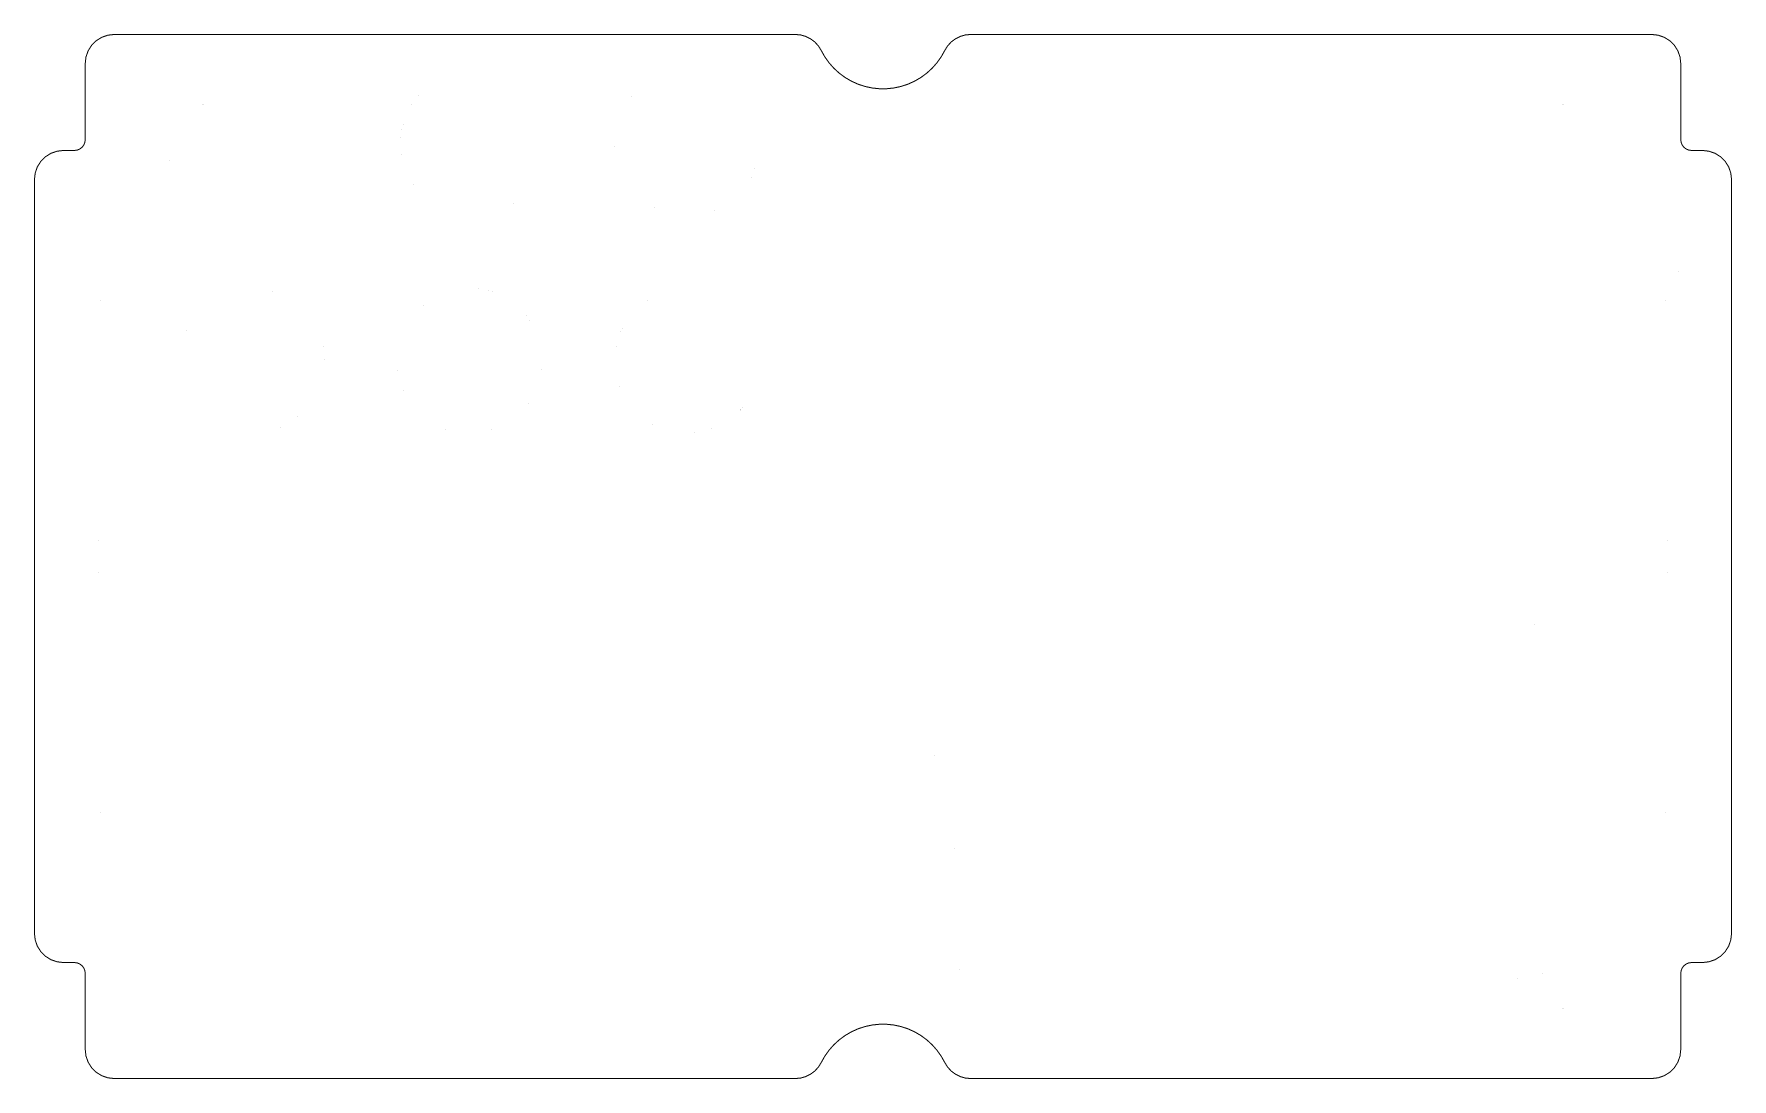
# Model space of a CAD drawing. Extents: x 0 to 234, y 0 to 144.
import ezdxf

# ---------------------------------------------------------------- set-up
doc = ezdxf.new("R2010")
doc.units = 0
doc.layers.add('Board_Outline', color=13, linetype='CONTINUOUS')

msp = doc.modelspace()

# ---------------------------------------------------------------- linework, layer by layer
at = {"layer": 'Board_Outline', "linetype": 'CONTINUOUS'}
for points, const_width in [([(108.49, 2.2223), (108.9831, 3.0969), (109.5658, 3.9145), (110.2316, 4.6661), (110.9729, 5.3432), (111.7815, 5.9383), (112.6485, 6.4448), (113.564, 6.8569), (114.518, 7.17), (115.4996, 7.3808), (116.498, 7.4867), (117.502, 7.4867), (118.5004, 7.3808), (119.4821, 7.17), (120.436, 6.8568), (121.3516, 6.4447), (122.2185, 5.9383), (123.0272, 5.3432), (123.7685, 4.6661), (124.4342, 3.9145), (125.0169, 3.0969), (125.51, 2.2223), (125.8983, 1.5934), (126.3957, 1.0467), (126.9852, 0.6008), (127.6466, 0.2709), (128.3574, 0.0683), (129.0934, 0), (223, 0), (223.8901, 0.1004), (224.7355, 0.3962), (225.4939, 0.8728), (226.1272, 1.5061), (226.6038, 2.2645), (226.8997, 3.1099), (227, 4), (227, 14.5), (227.0511, 14.8882), (227.201, 15.25), (227.4393, 15.5607), (227.75, 15.799), (228.1118, 15.9489), (228.5, 16), (230, 16), (230.8901, 16.1004), (231.7355, 16.3962), (232.4939, 16.8728), (233.1272, 17.5061), (233.6038, 18.2645), (233.8997, 19.1099), (234, 20), (234, 124), (233.8997, 124.8901), (233.6038, 125.7355), (233.1272, 126.4939), (232.4939, 127.1272), (231.7355, 127.6038), (230.8901, 127.8996), (230, 128), (228.5, 128), (228.1118, 128.0511), (227.75, 128.2009), (227.4393, 128.4393), (227.201, 128.75), (227.0511, 129.1117), (227, 129.5), (227, 140), (226.8997, 140.8901), (226.6038, 141.7355), (226.1272, 142.4939), (225.4939, 143.1272), (224.7355, 143.6038), (223.8901, 143.8996), (223, 144), (129.0933, 144), (128.3574, 143.9317), (127.6466, 143.7291), (126.9851, 143.3992), (126.3957, 142.9533), (125.8983, 142.4065), (125.51, 141.7776), (125.0169, 140.9031), (124.4342, 140.0855), (123.7685, 139.3339), (123.0271, 138.6568), (122.2185, 138.0617), (121.3516, 137.5553), (120.436, 137.1432), (119.4821, 136.83), (118.5004, 136.6192), (117.502, 136.5133), (116.498, 136.5133), (115.4996, 136.6192), (114.518, 136.83), (113.564, 137.1431), (112.6485, 137.5552), (111.7816, 138.0617), (110.9729, 138.6568), (110.2316, 139.3339), (109.5659, 140.0854), (108.9832, 140.9031), (108.49, 141.7776), (108.1017, 142.4066), (107.6043, 142.9533), (107.0149, 143.3992), (106.3535, 143.7291), (105.6426, 143.9316), (104.9067, 144), (11, 144), (10.1099, 143.8997), (9.2645, 143.6038), (8.5061, 143.1272), (7.8728, 142.4939), (7.3962, 141.7355), (7.1004, 140.89), (7, 140), (7, 129.5), (6.9489, 129.1118), (6.799, 128.75), (6.5607, 128.4393), (6.25, 128.201), (5.8883, 128.0511), (5.5, 128), (4, 128), (3.1099, 127.8997), (2.2645, 127.6038), (1.5061, 127.1272), (0.8728, 126.4939), (0.3962, 125.7355), (0.1004, 124.89), (0, 124), (0, 20), (0.1004, 19.1099), (0.3962, 18.2645), (0.8728, 17.5061), (1.5061, 16.8728), (2.2645, 16.3962), (3.11, 16.1003), (4, 16), (5.5, 16), (5.8882, 15.9489), (6.25, 15.799), (6.5607, 15.5606), (6.7991, 15.25), (6.9489, 14.8882), (7, 14.5), (7, 4), (7.1004, 3.1099), (7.3962, 2.2645), (7.8728, 1.5061), (8.5061, 0.8728), (9.2645, 0.3962), (10.11, 0.1003), (11, 0), (104.9067, 0), (105.6426, 0.0684), (106.3534, 0.2709), (107.0149, 0.6008), (107.6043, 1.0467), (108.1017, 1.5934), (108.49, 2.2223)], 0.14), ([(24, 136), (23.8287, 135.139), (23.341, 134.409), (22.6111, 133.9213), (21.75, 133.75), (20.889, 133.9213), (20.159, 134.409), (19.6713, 135.1389), (19.5, 136), (19.6713, 136.861), (20.159, 137.591), (20.889, 138.0787), (21.75, 138.25), (22.6111, 138.0787), (23.341, 137.591), (23.8288, 136.861), (24, 136)], 0.0003), ([(24, 136), (23.8287, 135.139), (23.341, 134.409), (22.6111, 133.9213), (21.75, 133.75), (20.889, 133.9213), (20.159, 134.409), (19.6713, 135.1389), (19.5, 136), (19.6713, 136.861), (20.159, 137.591), (20.889, 138.0787), (21.75, 138.25), (22.6111, 138.0787), (23.341, 137.591), (23.8288, 136.861), (24, 136)], 0.0003), ([(24, 136), (23.8287, 135.139), (23.341, 134.409), (22.6111, 133.9213), (21.75, 133.75), (20.889, 133.9213), (20.159, 134.409), (19.6713, 135.1389), (19.5, 136), (19.6713, 136.861), (20.159, 137.591), (20.889, 138.0787), (21.75, 138.25), (22.6111, 138.0787), (23.341, 137.591), (23.8288, 136.861), (24, 136)], 0.0003), ([(24, 136), (23.8287, 135.139), (23.341, 134.409), (22.6111, 133.9213), (21.75, 133.75), (20.889, 133.9213), (20.159, 134.409), (19.6713, 135.1389), (19.5, 136), (19.6713, 136.861), (20.159, 137.591), (20.889, 138.0787), (21.75, 138.25), (22.6111, 138.0787), (23.341, 137.591), (23.8288, 136.861), (24, 136)], 0.0003), ([(70.4725, 129), (70.4177, 127.9547), (70.2539, 126.9209), (69.96, 125.9112), (69.608, 124.9326), (69.1328, 124), (68.5626, 123.1222), (67.9039, 122.3087), (67.1638, 121.5685), (66.3503, 120.9099), (65.4726, 120.3398), (64.5399, 119.8646), (63.5627, 119.4894), (62.5516, 119.2185), (61.5178, 119.0548), (60.4726, 119), (59.4272, 119.0548), (58.3934, 119.2185), (57.3824, 119.4894), (56.4052, 119.8645), (55.4726, 120.3397), (54.5947, 120.9099), (53.7812, 121.5685), (53.0411, 122.3086), (52.3824, 123.1221), (51.8123, 124), (51.3371, 124.9326), (50.9619, 125.9098), (50.691, 126.9209), (50.5273, 127.9547), (50.4726, 129), (50.5272, 130.0453), (50.691, 131.0791), (50.9619, 132.0902), (51.337, 133.0674), (51.8122, 134), (52.3823, 134.8779), (53.0411, 135.6913), (53.7812, 136.4315), (54.5946, 137.0902), (55.4726, 137.6603), (56.4052, 138.1355), (57.3824, 138.5106), (58.3934, 138.7815), (59.4272, 138.9452), (60.4726, 139), (61.5178, 138.9452), (62.5516, 138.7815), (63.5627, 138.5106), (64.5399, 138.1355), (65.4726, 137.6602), (66.3504, 137.0902), (67.1638, 136.4314), (67.904, 135.6913), (68.5627, 134.8778), (69.1328, 134), (69.608, 133.0674), (69.9831, 132.0901), (70.254, 131.0791), (70.4177, 130.0453), (70.4726, 129)], 0.0003), ([(70.4725, 129), (70.4177, 127.9547), (70.2539, 126.9209), (69.96, 125.9112), (69.608, 124.9326), (69.1328, 124), (68.5626, 123.1222), (67.9039, 122.3087), (67.1638, 121.5685), (66.3503, 120.9099), (65.4726, 120.3398), (64.5399, 119.8646), (63.5627, 119.4894), (62.5516, 119.2185), (61.5178, 119.0548), (60.4726, 119), (59.4272, 119.0548), (58.3934, 119.2185), (57.3824, 119.4894), (56.4052, 119.8645), (55.4726, 120.3397), (54.5947, 120.9099), (53.7812, 121.5685), (53.0411, 122.3086), (52.3824, 123.1221), (51.8123, 124), (51.3371, 124.9326), (50.9619, 125.9098), (50.691, 126.9209), (50.5273, 127.9547), (50.4726, 129), (50.5272, 130.0453), (50.691, 131.0791), (50.9619, 132.0902), (51.337, 133.0674), (51.8122, 134), (52.3823, 134.8779), (53.0411, 135.6913), (53.7812, 136.4315), (54.5946, 137.0902), (55.4726, 137.6603), (56.4052, 138.1355), (57.3824, 138.5106), (58.3934, 138.7815), (59.4272, 138.9452), (60.4726, 139), (61.5178, 138.9452), (62.5516, 138.7815), (63.5627, 138.5106), (64.5399, 138.1355), (65.4726, 137.6602), (66.3504, 137.0902), (67.1638, 136.4314), (67.904, 135.6913), (68.5627, 134.8778), (69.1328, 134), (69.608, 133.0674), (69.9831, 132.0901), (70.254, 131.0791), (70.4177, 130.0453), (70.4726, 129)], 0.0003), ([(100, 129), (99.9452, 127.9547), (99.7815, 126.9209), (99.4875, 125.9112), (99.1355, 124.9326), (98.6603, 124), (98.0902, 123.1222), (97.4315, 122.3087), (96.6913, 121.5686), (95.8779, 120.9098), (95, 120.3398), (94.0674, 119.8646), (93.0902, 119.4894), (92.0791, 119.2185), (91.0453, 119.0548), (90, 119), (88.9548, 119.0548), (87.9209, 119.2185), (86.9099, 119.4894), (85.9327, 119.8645), (85, 120.3397), (84.1222, 120.9098), (83.3087, 121.5685), (82.5686, 122.3087), (81.9099, 123.1221), (81.3398, 124), (80.8646, 124.9326), (80.4895, 125.9098), (80.2186, 126.9209), (80.0548, 127.9547), (80, 129), (80.0548, 130.0453), (80.2185, 131.0791), (80.4894, 132.0902), (80.8646, 133.0674), (81.3398, 134), (81.9098, 134.8779), (82.5686, 135.6913), (83.3087, 136.4315), (84.1222, 137.0902), (85, 137.6603), (85.9327, 138.1355), (86.9099, 138.5106), (87.9209, 138.7815), (88.9547, 138.9452), (90, 139), (91.0453, 138.9452), (92.0792, 138.7815), (93.0902, 138.5106), (94.0674, 138.1354), (95, 137.6602), (95.8779, 137.0902), (96.6913, 136.4314), (97.4315, 135.6913), (98.0902, 134.8778), (98.6603, 134), (99.1355, 133.0673), (99.5106, 132.0901), (99.7815, 131.0791), (99.9453, 130.0453), (100, 129)], 0.0003), ([(100, 129), (99.9452, 127.9547), (99.7815, 126.9209), (99.4875, 125.9112), (99.1355, 124.9326), (98.6603, 124), (98.0902, 123.1222), (97.4315, 122.3087), (96.6913, 121.5686), (95.8779, 120.9098), (95, 120.3398), (94.0674, 119.8646), (93.0902, 119.4894), (92.0791, 119.2185), (91.0453, 119.0548), (90, 119), (88.9548, 119.0548), (87.9209, 119.2185), (86.9099, 119.4894), (85.9327, 119.8645), (85, 120.3397), (84.1222, 120.9098), (83.3087, 121.5685), (82.5686, 122.3087), (81.9099, 123.1221), (81.3398, 124), (80.8646, 124.9326), (80.4895, 125.9098), (80.2186, 126.9209), (80.0548, 127.9547), (80, 129), (80.0548, 130.0453), (80.2185, 131.0791), (80.4894, 132.0902), (80.8646, 133.0674), (81.3398, 134), (81.9098, 134.8779), (82.5686, 135.6913), (83.3087, 136.4315), (84.1222, 137.0902), (85, 137.6603), (85.9327, 138.1355), (86.9099, 138.5106), (87.9209, 138.7815), (88.9547, 138.9452), (90, 139), (91.0453, 138.9452), (92.0792, 138.7815), (93.0902, 138.5106), (94.0674, 138.1354), (95, 137.6602), (95.8779, 137.0902), (96.6913, 136.4314), (97.4315, 135.6913), (98.0902, 134.8778), (98.6603, 134), (99.1355, 133.0673), (99.5106, 132.0901), (99.7815, 131.0791), (99.9453, 130.0453), (100, 129)], 0.0003), ([(214.5, 136), (214.3287, 135.139), (213.841, 134.409), (213.1111, 133.9213), (212.25, 133.75), (211.389, 133.9213), (210.659, 134.409), (210.1713, 135.1389), (210, 136), (210.1713, 136.861), (210.659, 137.591), (211.389, 138.0787), (212.25, 138.25), (213.1111, 138.0787), (213.841, 137.591), (214.3288, 136.861), (214.5, 136)], 0.0003), ([(214.5, 136), (214.3287, 135.139), (213.841, 134.409), (213.1111, 133.9213), (212.25, 133.75), (211.389, 133.9213), (210.659, 134.409), (210.1713, 135.1389), (210, 136), (210.1713, 136.861), (210.659, 137.591), (211.389, 138.0787), (212.25, 138.25), (213.1111, 138.0787), (213.841, 137.591), (214.3288, 136.861), (214.5, 136)], 0.0003), ([(214.5, 136), (214.3287, 135.139), (213.841, 134.409), (213.1111, 133.9213), (212.25, 133.75), (211.389, 133.9213), (210.659, 134.409), (210.1713, 135.1389), (210, 136), (210.1713, 136.861), (210.659, 137.591), (211.389, 138.0787), (212.25, 138.25), (213.1111, 138.0787), (213.841, 137.591), (214.3288, 136.861), (214.5, 136)], 0.0003), ([(214.5, 136), (214.3287, 135.139), (213.841, 134.409), (213.1111, 133.9213), (212.25, 133.75), (211.389, 133.9213), (210.659, 134.409), (210.1713, 135.1389), (210, 136), (210.1713, 136.861), (210.659, 137.591), (211.389, 138.0787), (212.25, 138.25), (213.1111, 138.0787), (213.841, 137.591), (214.3288, 136.861), (214.5, 136)], 0.0003), ([(22, 128), (21.8019, 127.1322), (21.247, 126.4363), (20.4451, 126.0501), (19.555, 126.0501), (18.7531, 126.4363), (18.1981, 127.1322), (18, 128), (18.1981, 128.8678), (18.753, 129.5637), (19.555, 129.9499), (20.4451, 129.9499), (21.247, 129.5636), (21.802, 128.8677), (22, 128)], 0.0003), ([(22, 128), (21.8019, 127.1322), (21.247, 126.4363), (20.4451, 126.0501), (19.555, 126.0501), (18.7531, 126.4363), (18.1981, 127.1322), (18, 128), (18.1981, 128.8678), (18.753, 129.5637), (19.555, 129.9499), (20.4451, 129.9499), (21.247, 129.5636), (21.802, 128.8677), (22, 128)], 0.0003), ([(11.25, 109.5), (11.0787, 108.639), (10.591, 107.909), (9.8611, 107.4213), (9, 107.25), (8.139, 107.4213), (7.409, 107.909), (6.9213, 108.6389), (6.75, 109.5), (6.9213, 110.361), (7.409, 111.091), (8.139, 111.5787), (9, 111.75), (9.8611, 111.5787), (10.591, 111.091), (11.0788, 110.361), (11.25, 109.5)], 0.0003), ([(11.25, 109.5), (11.0787, 108.639), (10.591, 107.909), (9.8611, 107.4213), (9, 107.25), (8.139, 107.4213), (7.409, 107.909), (6.9213, 108.6389), (6.75, 109.5), (6.9213, 110.361), (7.409, 111.091), (8.139, 111.5787), (9, 111.75), (9.8611, 111.5787), (10.591, 111.091), (11.0788, 110.361), (11.25, 109.5)], 0.0003), ([(11.25, 109.5), (11.0787, 108.639), (10.591, 107.909), (9.8611, 107.4213), (9, 107.25), (8.139, 107.4213), (7.409, 107.909), (6.9213, 108.6389), (6.75, 109.5), (6.9213, 110.361), (7.409, 111.091), (8.139, 111.5787), (9, 111.75), (9.8611, 111.5787), (10.591, 111.091), (11.0788, 110.361), (11.25, 109.5)], 0.0003), ([(11.25, 109.5), (11.0787, 108.639), (10.591, 107.909), (9.8611, 107.4213), (9, 107.25), (8.139, 107.4213), (7.409, 107.909), (6.9213, 108.6389), (6.75, 109.5), (6.9213, 110.361), (7.409, 111.091), (8.139, 111.5787), (9, 111.75), (9.8611, 111.5787), (10.591, 111.091), (11.0788, 110.361), (11.25, 109.5)], 0.0003), ([(227.25, 109.5), (227.0787, 108.639), (226.591, 107.909), (225.8611, 107.4213), (225, 107.25), (224.139, 107.4213), (223.409, 107.909), (222.9213, 108.6389), (222.75, 109.5), (222.9213, 110.361), (223.409, 111.091), (224.139, 111.5787), (225, 111.75), (225.8611, 111.5787), (226.591, 111.091), (227.0788, 110.361), (227.25, 109.5)], 0.0003), ([(227.25, 109.5), (227.0787, 108.639), (226.591, 107.909), (225.8611, 107.4213), (225, 107.25), (224.139, 107.4213), (223.409, 107.909), (222.9213, 108.6389), (222.75, 109.5), (222.9213, 110.361), (223.409, 111.091), (224.4237, 110.9887), (225, 111.75), (226.6462, 111.3062), (226.591, 111.091), (227.0788, 110.361), (227.25, 109.5)], 0.0003), ([(227.25, 109.5), (227.0787, 108.639), (226.591, 107.909), (225.8611, 107.4213), (225, 107.25), (224.139, 107.4213), (223.409, 107.909), (222.9213, 108.6389), (222.75, 109.5), (222.9213, 110.361), (223.409, 111.091), (224.139, 111.5787), (225, 111.75), (225.8611, 111.5787), (226.591, 111.091), (227.0788, 110.361), (227.25, 109.5)], 0.0003), ([(227.25, 109.5), (227.0787, 108.639), (226.591, 107.909), (225.8611, 107.4213), (225, 107.25), (224.139, 107.4213), (223.409, 107.909), (222.9213, 108.6389), (222.75, 109.5), (222.9213, 110.361), (223.409, 111.091), (224.4237, 110.9887), (225, 111.75), (226.6462, 111.3062), (226.591, 111.091), (227.0788, 110.361), (227.25, 109.5)], 0.0003), ([(40, 99), (39.9452, 97.9547), (39.7815, 96.9209), (39.5106, 95.9098), (39.1355, 94.9326), (38.6603, 94), (38.0902, 93.1222), (37.575, 92.415), (36.6913, 91.5686), (35.8779, 90.9098), (35, 90.3398), (34.0674, 89.8646), (33.0902, 89.4894), (32.0791, 89.2185), (31.0453, 89.0548), (30, 89), (28.9548, 89.0548), (27.9209, 89.2185), (26.9099, 89.4894), (25.9327, 89.8645), (25, 90.3397), (24.1222, 90.9098), (23.3087, 91.5685), (22.5686, 92.3087), (21.9099, 93.1221), (21.3398, 94), (20.8646, 94.9326), (20.4895, 95.9098), (20.2186, 96.9209), (20.0548, 97.9547), (20, 99), (20.0548, 100.0453), (20.2185, 101.0791), (20.4894, 102.0902), (20.8646, 103.0674), (21.3398, 104), (21.9098, 104.8779), (22.5686, 105.6913), (23.3087, 106.4315), (24.1222, 107.0902), (25, 107.6603), (25.9327, 108.1355), (26.9099, 108.5106), (27.9209, 108.7815), (28.9547, 108.9452), (30, 109), (31.0453, 108.9452), (32.0792, 108.7815), (33.0902, 108.5106), (34.0674, 108.1354), (35, 107.6602), (35.8779, 107.0902), (36.6913, 106.4314), (37.4315, 105.6913), (38.0902, 104.8778), (38.6603, 104), (39.1355, 103.0673), (39.5106, 102.0901), (39.7815, 101.0791), (39.9453, 100.0453), (40, 99)], 0.0003), ([(40, 99), (39.9452, 97.9547), (39.7815, 96.9209), (39.5106, 95.9098), (39.1355, 94.9326), (38.6603, 94), (38.0902, 93.1222), (37.575, 92.415), (36.6913, 91.5686), (35.8779, 90.9098), (35, 90.3398), (34.0674, 89.8646), (33.0902, 89.4894), (32.0791, 89.2185), (31.0453, 89.0548), (30, 89), (28.9548, 89.0548), (27.9209, 89.2185), (26.9099, 89.4894), (25.9327, 89.8645), (25, 90.3397), (24.1222, 90.9098), (23.3087, 91.5685), (22.5686, 92.3087), (21.9099, 93.1221), (21.3398, 94), (20.8646, 94.9326), (20.4895, 95.9098), (20.2186, 96.9209), (20.0548, 97.9547), (20, 99), (20.0548, 100.0453), (20.2185, 101.0791), (20.4894, 102.0902), (20.8646, 103.0674), (21.3398, 104), (21.9098, 104.8779), (22.5686, 105.6913), (23.3087, 106.4315), (24.1222, 107.0902), (25, 107.6603), (25.9327, 108.1355), (26.9099, 108.5106), (27.9209, 108.7815), (28.9547, 108.9452), (30, 109), (31.0453, 108.9452), (32.0792, 108.7815), (33.0902, 108.5106), (34.0674, 108.1354), (35, 107.6602), (35.8779, 107.0902), (36.6913, 106.4314), (37.4315, 105.6913), (38.0902, 104.8778), (38.6603, 104), (39.1355, 103.0673), (39.5106, 102.0901), (39.7815, 101.0791), (39.9453, 100.0453), (40, 99)], 0.0003), ([(70, 99), (69.9452, 97.9547), (69.7815, 96.9209), (69.5106, 95.9098), (69.1355, 94.9326), (68.5312, 93.685), (68.0902, 93.1222), (67.4315, 92.3087), (66.6913, 91.5686), (65.8779, 90.9098), (65, 90.3398), (64.0674, 89.8646), (63.0902, 89.4894), (62.0791, 89.2185), (61.0453, 89.0548), (60, 89), (58.9548, 89.0548), (57.9209, 89.2185), (56.9099, 89.4894), (55.9327, 89.8645), (55, 90.3397), (54.1222, 90.9098), (53.3087, 91.5685), (52.5686, 92.3087), (51.9099, 93.1221), (51.3398, 94), (50.8646, 94.9326), (50.4895, 95.9098), (50.2186, 96.9209), (50.0548, 97.9547), (50, 99), (50.0548, 100.0453), (50.2185, 101.0791), (50.4894, 102.0902), (50.8646, 103.0674), (51.3398, 104), (51.9098, 104.8779), (52.5686, 105.6913), (53.3087, 106.4315), (54.1222, 107.0902), (55, 107.6603), (55.9327, 108.1355), (56.9099, 108.5106), (57.9209, 108.7815), (58.9547, 108.9452), (60, 109), (61.0453, 108.9452), (62.0792, 108.7815), (63.0902, 108.5106), (64.0674, 108.1354), (65, 107.6602), (65.8779, 107.0902), (66.6913, 106.4314), (67.4315, 105.6913), (68.0902, 104.8778), (68.6603, 104), (69.1355, 103.0673), (69.5106, 102.0901), (69.7815, 101.0791), (69.9453, 100.0453), (70, 99)], 0.0003), ([(70, 99), (69.9452, 97.9547), (69.7815, 96.9209), (69.5106, 95.9098), (69.1355, 94.9326), (68.5312, 93.685), (68.0902, 93.1222), (67.4315, 92.3087), (66.6913, 91.5686), (65.8779, 90.9098), (65, 90.3398), (64.0674, 89.8646), (63.0902, 89.4894), (62.0791, 89.2185), (61.0453, 89.0548), (60, 89), (58.9548, 89.0548), (57.9209, 89.2185), (56.9099, 89.4894), (55.9327, 89.8645), (55, 90.3397), (54.1222, 90.9098), (53.3087, 91.5685), (52.5686, 92.3087), (51.9099, 93.1221), (51.3398, 94), (50.8646, 94.9326), (50.4895, 95.9098), (50.2186, 96.9209), (50.0548, 97.9547), (50, 99), (50.0548, 100.0453), (50.2185, 101.0791), (50.4894, 102.0902), (50.8646, 103.0674), (51.3398, 104), (51.9098, 104.8779), (52.5686, 105.6913), (53.3087, 106.4315), (54.1222, 107.0902), (55, 107.6603), (55.9327, 108.1355), (56.9099, 108.5106), (57.9209, 108.7815), (58.9547, 108.9452), (60, 109), (61.0453, 108.9452), (62.0792, 108.7815), (63.0902, 108.5106), (64.0674, 108.1354), (65, 107.6602), (65.8779, 107.0902), (66.6913, 106.4314), (67.4315, 105.6913), (68.0902, 104.8778), (68.6603, 104), (69.1355, 103.0673), (69.5106, 102.0901), (69.7815, 101.0791), (69.9453, 100.0453), (70, 99)], 0.0003), ([(100, 99), (99.9452, 97.9547), (99.7815, 96.9209), (99.5106, 95.9098), (98.8525, 94.32), (98.535, 93.685), (98.0902, 93.1222), (97.4315, 92.3087), (96.6913, 91.5686), (95.8779, 90.9098), (95, 90.3398), (94.0674, 89.8646), (93.0902, 89.4894), (92.0791, 89.2185), (91.0453, 89.0548), (90, 89), (88.9548, 89.0548), (87.9209, 89.2185), (86.9099, 89.4894), (85.9327, 89.8645), (85, 90.3397), (84.1222, 90.9098), (83.3087, 91.5685), (82.5686, 92.3087), (81.9099, 93.1221), (81.3398, 94), (80.8646, 94.9326), (80.4895, 95.9098), (80.2186, 96.9209), (80.0548, 97.9547), (80, 99), (80.0548, 100.0453), (80.2185, 101.0791), (80.4894, 102.0902), (80.8646, 103.0674), (81.3398, 104), (81.9098, 104.8779), (82.5686, 105.6913), (83.3087, 106.4315), (84.1222, 107.0902), (85, 107.6603), (85.9327, 108.1355), (86.9099, 108.5106), (87.9209, 108.7815), (88.9547, 108.9452), (90, 109), (91.0453, 108.9452), (92.0792, 108.7815), (93.0902, 108.5106), (94.0674, 108.1354), (95, 107.6602), (95.8779, 107.0902), (96.6913, 106.4314), (97.4315, 105.6913), (98.0902, 104.8778), (98.6603, 104), (99.1355, 103.0673), (99.5106, 102.0901), (99.7815, 101.0791), (99.9453, 100.0453), (100, 99)], 0.0003), ([(100, 99), (99.9452, 97.9547), (99.7815, 96.9209), (99.5106, 95.9098), (98.8525, 94.32), (98.535, 93.685), (98.0902, 93.1222), (97.4315, 92.3087), (96.6913, 91.5686), (95.8779, 90.9098), (95, 90.3398), (94.0674, 89.8646), (93.0902, 89.4894), (92.0791, 89.2185), (91.0453, 89.0548), (90, 89), (88.9548, 89.0548), (87.9209, 89.2185), (86.9099, 89.4894), (85.9327, 89.8645), (85, 90.3397), (84.1222, 90.9098), (83.3087, 91.5685), (82.5686, 92.3087), (81.9099, 93.1221), (81.3398, 94), (80.8646, 94.9326), (80.4895, 95.9098), (80.2186, 96.9209), (80.0548, 97.9547), (80, 99), (80.0548, 100.0453), (80.2185, 101.0791), (80.4894, 102.0902), (80.8646, 103.0674), (81.3398, 104), (81.9098, 104.8779), (82.5686, 105.6913), (83.3087, 106.4315), (84.1222, 107.0902), (85, 107.6603), (85.9327, 108.1355), (86.9099, 108.5106), (87.9209, 108.7815), (88.9547, 108.9452), (90, 109), (91.0453, 108.9452), (92.0792, 108.7815), (93.0902, 108.5106), (94.0674, 108.1354), (95, 107.6602), (95.8779, 107.0902), (96.6913, 106.4314), (97.4315, 105.6913), (98.0902, 104.8778), (98.6603, 104), (99.1355, 103.0673), (99.5106, 102.0901), (99.7815, 101.0791), (99.9453, 100.0453), (100, 99)], 0.0003), ([(161.325, 98.895), (161.1964, 98.0005), (160.821, 97.1785), (160.2292, 96.4955), (159.469, 96.0069), (158.6019, 95.7523), (157.6982, 95.7523), (156.8311, 96.0069), (156.0709, 96.4955), (155.4791, 97.1784), (155.1036, 98.0005), (154.975, 98.895), (155.1036, 99.7895), (155.479, 100.6115), (156.0708, 101.2945), (156.8311, 101.7831), (157.6982, 102.0377), (158.6019, 102.0377), (159.469, 101.7831), (160.2292, 101.2945), (160.821, 100.6115), (161.1964, 99.7895), (161.325, 98.895)], 0.0003), ([(161.325, 98.895), (161.1964, 98.0005), (160.821, 97.1785), (160.2292, 96.4955), (159.469, 96.0069), (158.6019, 95.7523), (157.6982, 95.7523), (156.8311, 96.0069), (156.0709, 96.4955), (155.4791, 97.1784), (155.1036, 98.0005), (154.975, 98.895), (155.1036, 99.7895), (155.479, 100.6115), (156.0708, 101.2945), (156.8311, 101.7831), (157.6982, 102.0377), (158.6019, 102.0377), (159.469, 101.7831), (160.2292, 101.2945), (160.821, 100.6115), (161.1964, 99.7895), (161.325, 98.895)], 0.0003), ([(11.25, 72), (11.0787, 71.139), (10.591, 70.409), (9.8611, 69.9213), (9, 69.75), (8.139, 69.9213), (7.409, 70.409), (6.9213, 71.1389), (6.75, 72), (6.9213, 72.861), (7.409, 73.591), (8.139, 74.0787), (9, 74.25), (9.8611, 74.0787), (10.591, 73.591), (11.0788, 72.861), (11.25, 72)], 0.0003), ([(11.25, 72), (11.0787, 71.139), (10.591, 70.409), (9.8611, 69.9213), (9, 69.75), (8.139, 69.9213), (7.409, 70.409), (6.9213, 71.1389), (6.75, 72), (6.9213, 72.861), (7.409, 73.591), (8.139, 74.0787), (9, 74.25), (9.8611, 74.0787), (10.591, 73.591), (11.0788, 72.861), (11.25, 72)], 0.0003), ([(227.25, 72), (227.0787, 71.139), (226.591, 70.409), (225.8611, 69.9213), (225, 69.75), (224.139, 69.9213), (223.409, 70.409), (222.9213, 71.1389), (222.75, 72), (222.9213, 72.861), (223.409, 73.591), (224.139, 74.0787), (225, 74.25), (225.8611, 74.0787), (226.591, 73.591), (227.0788, 72.861), (227.25, 72)], 0.0003), ([(227.25, 72), (227.0787, 71.139), (226.591, 70.409), (225.8611, 69.9213), (225, 69.75), (224.139, 69.9213), (223.409, 70.409), (222.9213, 71.1389), (222.75, 72), (222.9213, 72.861), (223.409, 73.591), (224.139, 74.0787), (225, 74.25), (225.8611, 74.0787), (226.591, 73.591), (227.0788, 72.861), (227.25, 72)], 0.0003), ([(227.25, 72), (227.0787, 71.139), (226.591, 70.409), (225.8611, 69.9213), (225, 69.75), (224.139, 69.9213), (223.409, 70.409), (222.9213, 71.1389), (222.75, 72), (222.9213, 72.861), (223.409, 73.591), (224.139, 74.0787), (225, 74.25), (225.8611, 74.0787), (226.591, 73.591), (227.0788, 72.861), (227.25, 72)], 0.0003), ([(227.25, 72), (227.0787, 71.139), (226.591, 70.409), (225.8611, 69.9213), (225, 69.75), (224.139, 69.9213), (223.409, 70.409), (222.9213, 71.1389), (222.75, 72), (222.9213, 72.861), (223.409, 73.591), (224.139, 74.0787), (225, 74.25), (225.8611, 74.0787), (226.591, 73.591), (227.0788, 72.861), (227.25, 72)], 0.0003), ([(127.6, 60.79), (127.6, 45.79), (127.4019, 44.9222), (126.847, 44.2263), (126.0451, 43.8401), (125.155, 43.8401), (124.3531, 44.2263), (123.7981, 44.9222), (123.6, 45.79), (123.6, 60.79), (123.7981, 61.6578), (124.353, 62.3537), (125.155, 62.7399), (126.0451, 62.7399), (126.847, 62.3536), (127.402, 61.6577), (127.6, 60.79)], 0.0003), ([(127.6, 60.79), (127.6, 45.79), (127.4019, 44.9222), (126.847, 44.2263), (126.0451, 43.8401), (125.155, 43.8401), (124.3531, 44.2263), (123.7981, 44.9222), (123.6, 45.79), (123.6, 60.79), (123.7981, 61.6578), (124.353, 62.3537), (125.155, 62.7399), (126.0451, 62.7399), (126.847, 62.3536), (127.402, 61.6577), (127.6, 60.79)], 0.0003), ([(127.6, 60.79), (127.6, 45.79), (127.4019, 44.9222), (126.847, 44.2263), (126.0451, 43.8401), (125.155, 43.8401), (124.3531, 44.2263), (123.7981, 44.9222), (123.6, 45.79), (123.6, 60.79), (123.7981, 61.6578), (124.353, 62.3537), (125.155, 62.7399), (126.0451, 62.7399), (126.847, 62.3536), (127.402, 61.6577), (127.6, 60.79)], 0.0003), ([(127.6, 60.79), (127.6, 45.79), (127.4019, 44.9222), (126.847, 44.2263), (126.0451, 43.8401), (125.155, 43.8401), (124.3531, 44.2263), (123.7981, 44.9222), (123.6, 45.79), (123.6, 60.79), (123.7981, 61.6578), (124.353, 62.3537), (125.155, 62.7399), (126.0451, 62.7399), (126.847, 62.3536), (127.402, 61.6577), (127.6, 60.79)], 0.0003), ([(208, 60.79), (208, 45.79), (207.8019, 44.9222), (207.247, 44.2263), (206.4451, 43.8401), (205.555, 43.8401), (204.7531, 44.2263), (204.1981, 44.9222), (204, 45.79), (204, 60.79), (204.1981, 61.6578), (204.753, 62.3537), (205.555, 62.7399), (206.4451, 62.7399), (207.247, 62.3536), (207.802, 61.6577), (208, 60.79)], 0.0003), ([(208, 60.79), (208, 45.79), (207.8019, 44.9222), (207.247, 44.2263), (206.4451, 43.8401), (205.555, 43.8401), (204.7531, 44.2263), (204.1981, 44.9222), (204, 45.79), (204, 60.79), (204.1981, 61.6578), (204.753, 62.3537), (205.555, 62.7399), (206.4451, 62.7399), (207.247, 62.3536), (207.802, 61.6577), (208, 60.79)], 0.0003), ([(208, 60.79), (208, 45.79), (207.8019, 44.9222), (207.247, 44.2263), (206.4451, 43.8401), (205.555, 43.8401), (204.7531, 44.2263), (204.1981, 44.9222), (204, 45.79), (204, 60.79), (204.1981, 61.6578), (204.753, 62.3537), (205.555, 62.7399), (206.4451, 62.7399), (207.247, 62.3536), (207.802, 61.6577), (208, 60.79)], 0.0003), ([(208, 60.79), (208, 45.79), (207.8019, 44.9222), (207.247, 44.2263), (206.4451, 43.8401), (205.555, 43.8401), (204.7531, 44.2263), (204.1981, 44.9222), (204, 45.79), (204, 60.79), (204.1981, 61.6578), (204.753, 62.3537), (205.555, 62.7399), (206.4451, 62.7399), (207.247, 62.3536), (207.802, 61.6577), (208, 60.79)], 0.0003), ([(11.25, 34.5), (11.0787, 33.639), (10.591, 32.909), (9.8611, 32.4213), (9, 32.25), (8.139, 32.4213), (7.409, 32.909), (6.9213, 33.6389), (6.75, 34.5), (6.9213, 35.361), (7.409, 36.091), (8.139, 36.5787), (9, 36.75), (9.8611, 36.5787), (10.591, 36.091), (11.0788, 35.361), (11.25, 34.5)], 0.0003), ([(11.25, 34.5), (11.0787, 33.639), (10.591, 32.909), (9.8611, 32.4213), (9, 32.25), (8.139, 32.4213), (7.409, 32.909), (6.9213, 33.6389), (6.75, 34.5), (6.9213, 35.361), (7.409, 36.091), (8.139, 36.5787), (9, 36.75), (9.8611, 36.5787), (10.591, 36.091), (11.0788, 35.361), (11.25, 34.5)], 0.0003), ([(11.25, 34.5), (11.0787, 33.639), (10.591, 32.909), (9.8611, 32.4213), (9, 32.25), (8.139, 32.4213), (7.409, 32.909), (6.9213, 33.6389), (6.75, 34.5), (6.9213, 35.361), (7.409, 36.091), (8.139, 36.5787), (9, 36.75), (9.8611, 36.5787), (10.591, 36.091), (11.0788, 35.361), (11.25, 34.5)], 0.0003), ([(11.25, 34.5), (11.0787, 33.639), (10.591, 32.909), (9.8611, 32.4213), (9, 32.25), (8.139, 32.4213), (7.409, 32.909), (6.9213, 33.6389), (6.75, 34.5), (6.9213, 35.361), (7.409, 36.091), (8.139, 36.5787), (9, 36.75), (9.8611, 36.5787), (10.591, 36.091), (11.0788, 35.361), (11.25, 34.5)], 0.0003), ([(227.25, 34.5), (227.0787, 33.639), (226.591, 32.909), (225.8611, 32.4213), (225, 32.25), (224.139, 32.4213), (223.409, 32.909), (222.9213, 33.6389), (222.75, 34.5), (222.9213, 35.361), (223.409, 36.091), (224.139, 36.5787), (225, 36.75), (225.8611, 36.5787), (226.591, 36.091), (227.0788, 35.361), (227.25, 34.5)], 0.0003), ([(227.25, 34.5), (227.0787, 33.639), (226.591, 32.909), (225.8611, 32.4213), (225, 32.25), (224.139, 32.4213), (223.409, 32.909), (222.9213, 33.6389), (222.75, 34.5), (222.9213, 35.361), (223.409, 36.091), (224.139, 36.5787), (225, 36.75), (225.8611, 36.5787), (226.591, 36.091), (227.0788, 35.361), (227.25, 34.5)], 0.0003), ([(227.25, 34.5), (227.0787, 33.639), (226.591, 32.909), (225.8611, 32.4213), (225, 32.25), (224.139, 32.4213), (223.409, 32.909), (222.9213, 33.6389), (222.75, 34.5), (222.9213, 35.361), (223.409, 36.091), (224.139, 36.5787), (225, 36.75), (225.8611, 36.5787), (226.591, 36.091), (227.0788, 35.361), (227.25, 34.5)], 0.0003), ([(227.25, 34.5), (227.0787, 33.639), (226.591, 32.909), (225.8611, 32.4213), (225, 32.25), (224.139, 32.4213), (223.409, 32.909), (222.9213, 33.6389), (222.75, 34.5), (222.9213, 35.361), (223.409, 36.091), (224.139, 36.5787), (225, 36.75), (225.8611, 36.5787), (226.591, 36.091), (227.0788, 35.361), (227.25, 34.5)], 0.0003), ([(127.6, 30.19), (127.6, 15.0177), (127.4019, 14.1499), (126.847, 13.454), (126.0451, 13.0678), (125.155, 13.0678), (124.3531, 13.454), (123.7981, 14.1499), (123.6, 15.0176), (123.6, 30.19), (123.7981, 31.0578), (124.353, 31.7537), (125.155, 32.1399), (126.0451, 32.1399), (126.847, 31.7536), (127.402, 31.0577), (127.6, 30.19)], 0.0003), ([(127.6, 30.19), (127.6, 15.0177), (127.4019, 14.1499), (126.847, 13.454), (126.0451, 13.0678), (125.155, 13.0678), (124.3531, 13.454), (123.7981, 14.1499), (123.6, 15.0176), (123.6, 30.19), (123.7981, 31.0578), (124.353, 31.7537), (125.155, 32.1399), (126.0451, 32.1399), (126.847, 31.7536), (127.402, 31.0577), (127.6, 30.19)], 0.0003), ([(127.6, 30.19), (127.6, 15.0177), (127.4019, 14.1499), (126.847, 13.454), (126.0451, 13.0678), (125.155, 13.0678), (124.3531, 13.454), (123.7981, 14.1499), (123.6, 15.0176), (123.6, 30.19), (123.7981, 31.0578), (124.353, 31.7537), (125.155, 32.1399), (126.0451, 32.1399), (126.847, 31.7536), (127.402, 31.0577), (127.6, 30.19)], 0.0003), ([(127.6, 30.19), (127.6, 15.0177), (127.4019, 14.1499), (126.847, 13.454), (126.0451, 13.0678), (125.155, 13.0678), (124.3531, 13.454), (123.7981, 14.1499), (123.6, 15.0176), (123.6, 30.19), (123.7981, 31.0578), (124.353, 31.7537), (125.155, 32.1399), (126.0451, 32.1399), (126.847, 31.7536), (127.402, 31.0577), (127.6, 30.19)], 0.0003), ([(208, 30.19), (208, 15.0177), (207.8019, 14.1499), (207.247, 13.454), (206.4451, 13.0678), (205.555, 13.0678), (204.7531, 13.454), (204.1981, 14.1499), (204, 15.0176), (204, 30.19), (204.1981, 31.0578), (204.753, 31.7537), (205.555, 32.1399), (206.4451, 32.1399), (207.247, 31.7536), (207.802, 31.0577), (208, 30.19)], 0.0003), ([(208, 30.19), (208, 15.0177), (207.8019, 14.1499), (207.247, 13.454), (206.4451, 13.0678), (205.555, 13.0678), (204.7531, 13.454), (204.1981, 14.1499), (204, 15.0176), (204, 30.19), (204.1981, 31.0578), (204.753, 31.7537), (205.555, 32.1399), (206.4451, 32.1399), (207.247, 31.7536), (207.802, 31.0577), (208, 30.19)], 0.0003), ([(208, 30.19), (208, 15.0177), (207.8019, 14.1499), (207.247, 13.454), (206.4451, 13.0678), (205.555, 13.0678), (204.7531, 13.454), (204.1981, 14.1499), (204, 15.0176), (204, 30.19), (204.1981, 31.0578), (204.753, 31.7537), (205.555, 32.1399), (206.4451, 32.1399), (207.247, 31.7536), (207.802, 31.0577), (208, 30.19)], 0.0003), ([(208, 30.19), (208, 15.0177), (207.8019, 14.1499), (207.247, 13.454), (206.4451, 13.0678), (205.555, 13.0678), (204.7531, 13.454), (204.1981, 14.1499), (204, 15.0176), (204, 30.19), (204.1981, 31.0578), (204.753, 31.7537), (205.555, 32.1399), (206.4451, 32.1399), (207.247, 31.7536), (207.802, 31.0577), (208, 30.19)], 0.0003), ([(214.5, 8), (214.3287, 7.139), (213.841, 6.409), (213.1111, 5.9213), (212.25, 5.75), (211.389, 5.9213), (210.659, 6.409), (210.1713, 7.1389), (210, 8), (210.1713, 8.861), (210.659, 9.591), (211.389, 10.0787), (212.25, 10.25), (213.1111, 10.0787), (213.841, 9.591), (214.3288, 8.861), (214.5, 8)], 0.0003), ([(214.5, 8), (214.3287, 7.139), (213.841, 6.409), (213.1111, 5.9213), (212.25, 5.75), (211.389, 5.9213), (210.659, 6.409), (210.1713, 7.1389), (210, 8), (210.1713, 8.861), (210.659, 9.591), (211.389, 10.0787), (212.25, 10.25), (213.1111, 10.0787), (213.841, 9.591), (214.3288, 8.861), (214.5, 8)], 0.0003), ([(214.5, 8), (214.3287, 7.139), (213.841, 6.409), (213.1111, 5.9213), (212.25, 5.75), (211.389, 5.9213), (210.659, 6.409), (210.1713, 7.1389), (210, 8), (210.1713, 8.861), (210.659, 9.591), (211.389, 10.0787), (212.25, 10.25), (213.1111, 10.0787), (213.841, 9.591), (214.3288, 8.861), (214.5, 8)], 0.0003), ([(214.5, 8), (214.3287, 7.139), (213.841, 6.409), (213.1111, 5.9213), (212.25, 5.75), (211.389, 5.9213), (210.659, 6.409), (210.1713, 7.1389), (210, 8), (210.1713, 8.861), (210.659, 9.591), (211.389, 10.0787), (212.25, 10.25), (213.1111, 10.0787), (213.841, 9.591), (214.3288, 8.861), (214.5, 8)], 0.0003)]:
    msp.add_lwpolyline(points, dxfattribs=dict(at, const_width=const_width))
at = {"layer": 'Board_Outline', "linetype": 'CONTINUOUS', "const_width": 0.0002}
for points in [[(23.9999, 136, 1), (24.0001, 136, 1), (23.9999, 136, 1)], [(23.9999, 136, 1), (24.0001, 136, 1), (23.9999, 136, 1)], [(23.9999, 136, 1), (24.0001, 136, 1), (23.9999, 136, 1)], [(23.9999, 136, 1), (24.0001, 136, 1), (23.9999, 136, 1)], [(214.4999, 136, 1), (214.5001, 136, 1), (214.4999, 136, 1)], [(214.4999, 136, 1), (214.5001, 136, 1), (214.4999, 136, 1)], [(214.4999, 136, 1), (214.5001, 136, 1), (214.4999, 136, 1)], [(214.4999, 136, 1), (214.5001, 136, 1), (214.4999, 136, 1)], [(70.4724, 129, 1), (70.4726, 129, 1), (70.4724, 129, 1)], [(70.4724, 129, 1), (70.4726, 129, 1), (70.4724, 129, 1)], [(99.9999, 129, 1), (100.0001, 129, 1), (99.9999, 129, 1)], [(99.9999, 129, 1), (100.0001, 129, 1), (99.9999, 129, 1)], [(21.9999, 128, 1), (22.0001, 128, 1), (21.9999, 128, 1)], [(21.9999, 128, 1), (22.0001, 128, 1), (21.9999, 128, 1)], [(11.2499, 109.5, 1), (11.2501, 109.5, 1), (11.2499, 109.5, 1)], [(11.2499, 109.5, 1), (11.2501, 109.5, 1), (11.2499, 109.5, 1)], [(11.2499, 109.5, 1), (11.2501, 109.5, 1), (11.2499, 109.5, 1)], [(11.2499, 109.5, 1), (11.2501, 109.5, 1), (11.2499, 109.5, 1)], [(227.2499, 109.5, 1), (227.2501, 109.5, 1), (227.2499, 109.5, 1)], [(227.2499, 109.5, 1), (227.2501, 109.5, 1), (227.2499, 109.5, 1)], [(227.2499, 109.5, 1), (227.2501, 109.5, 1), (227.2499, 109.5, 1)], [(227.2499, 109.5, 1), (227.2501, 109.5, 1), (227.2499, 109.5, 1)], [(39.9999, 99, 1), (40.0001, 99, 1), (39.9999, 99, 1)], [(39.9999, 99, 1), (40.0001, 99, 1), (39.9999, 99, 1)], [(69.9999, 99, 1), (70.0001, 99, 1), (69.9999, 99, 1)], [(69.9999, 99, 1), (70.0001, 99, 1), (69.9999, 99, 1)], [(99.9999, 99, 1), (100.0001, 99, 1), (99.9999, 99, 1)], [(99.9999, 99, 1), (100.0001, 99, 1), (99.9999, 99, 1)], [(161.3249, 98.895, 1), (161.3251, 98.895, 1), (161.3249, 98.895, 1)], [(161.3249, 98.895, 1), (161.3251, 98.895, 1), (161.3249, 98.895, 1)], [(11.2499, 72, 1), (11.2501, 72, 1), (11.2499, 72, 1)], [(11.2499, 72, 1), (11.2501, 72, 1), (11.2499, 72, 1)], [(227.2499, 72, 1), (227.2501, 72, 1), (227.2499, 72, 1)], [(227.2499, 72, 1), (227.2501, 72, 1), (227.2499, 72, 1)], [(227.2499, 72, 1), (227.2501, 72, 1), (227.2499, 72, 1)], [(227.2499, 72, 1), (227.2501, 72, 1), (227.2499, 72, 1)], [(127.5999, 60.79, 1), (127.6001, 60.79, 1), (127.5999, 60.79, 1)], [(127.5999, 60.79, 1), (127.6001, 60.79, 1), (127.5999, 60.79, 1)], [(127.5999, 60.79, 1), (127.6001, 60.79, 1), (127.5999, 60.79, 1)], [(127.5999, 60.79, 1), (127.6001, 60.79, 1), (127.5999, 60.79, 1)], [(207.9999, 60.79, 1), (208.0001, 60.79, 1), (207.9999, 60.79, 1)], [(207.9999, 60.79, 1), (208.0001, 60.79, 1), (207.9999, 60.79, 1)], [(207.9999, 60.79, 1), (208.0001, 60.79, 1), (207.9999, 60.79, 1)], [(207.9999, 60.79, 1), (208.0001, 60.79, 1), (207.9999, 60.79, 1)], [(11.2499, 34.5, 1), (11.2501, 34.5, 1), (11.2499, 34.5, 1)], [(11.2499, 34.5, 1), (11.2501, 34.5, 1), (11.2499, 34.5, 1)], [(11.2499, 34.5, 1), (11.2501, 34.5, 1), (11.2499, 34.5, 1)], [(11.2499, 34.5, 1), (11.2501, 34.5, 1), (11.2499, 34.5, 1)], [(227.2499, 34.5, 1), (227.2501, 34.5, 1), (227.2499, 34.5, 1)], [(227.2499, 34.5, 1), (227.2501, 34.5, 1), (227.2499, 34.5, 1)], [(227.2499, 34.5, 1), (227.2501, 34.5, 1), (227.2499, 34.5, 1)], [(227.2499, 34.5, 1), (227.2501, 34.5, 1), (227.2499, 34.5, 1)], [(127.5999, 30.19, 1), (127.6001, 30.19, 1), (127.5999, 30.19, 1)], [(127.5999, 30.19, 1), (127.6001, 30.19, 1), (127.5999, 30.19, 1)], [(127.5999, 30.19, 1), (127.6001, 30.19, 1), (127.5999, 30.19, 1)], [(127.5999, 30.19, 1), (127.6001, 30.19, 1), (127.5999, 30.19, 1)], [(207.9999, 30.19, 1), (208.0001, 30.19, 1), (207.9999, 30.19, 1)], [(207.9999, 30.19, 1), (208.0001, 30.19, 1), (207.9999, 30.19, 1)], [(207.9999, 30.19, 1), (208.0001, 30.19, 1), (207.9999, 30.19, 1)], [(207.9999, 30.19, 1), (208.0001, 30.19, 1), (207.9999, 30.19, 1)], [(214.4999, 8, 1), (214.5001, 8, 1), (214.4999, 8, 1)], [(214.4999, 8, 1), (214.5001, 8, 1), (214.4999, 8, 1)], [(214.4999, 8, 1), (214.5001, 8, 1), (214.4999, 8, 1)], [(214.4999, 8, 1), (214.5001, 8, 1), (214.4999, 8, 1)]]:
    msp.add_lwpolyline(points, format="xyb", dxfattribs=at)

doc.saveas('drawing.dxf')
